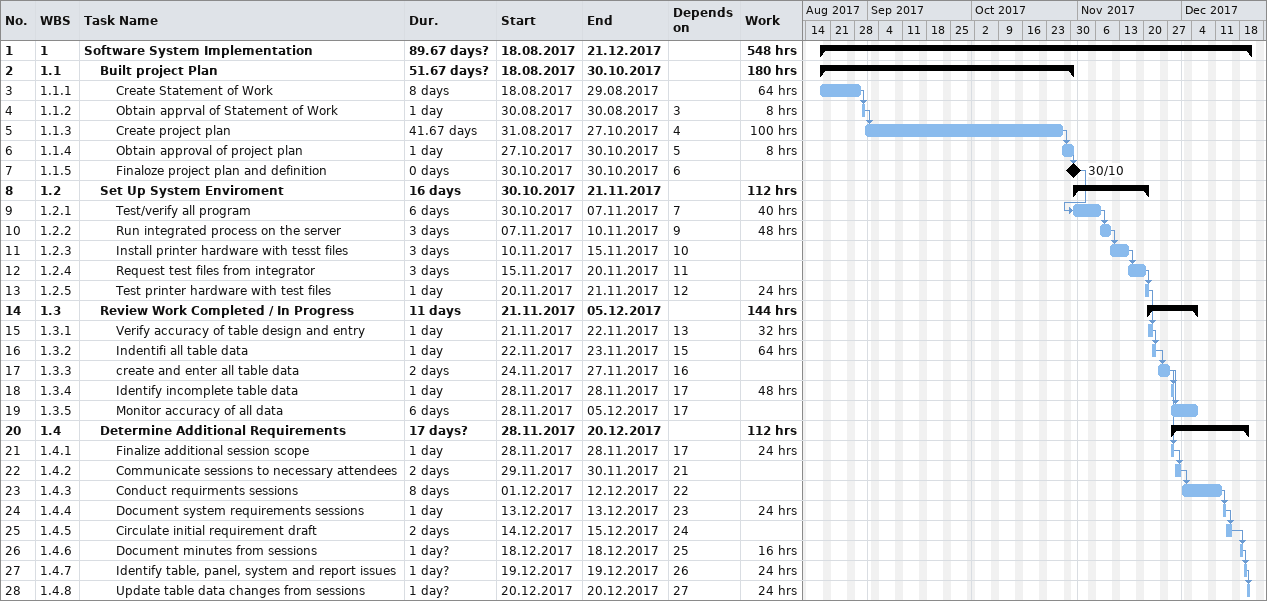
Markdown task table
| ID | WBS | Task | Duration | Start | Finish | Predecessors | Work (h) |
|---|---|---|---|---|---|---|---|
| 1 | 1 | **Software System Implementation** | 89.67d? | 2017-08-18 | 2017-12-21 |  | 548 |
| 2 | 1.1 | **Built project Plan** | 51.67d? | 2017-08-18 | 2017-10-30 |  | 180 |
| 3 | 1.1.1 | Create Statement of Work | 8d | 2017-08-18 | 2017-08-29 |  | 64 |
| 4 | 1.1.2 | Obtain apprval of Statement of Work | 1d | 2017-08-30 | 2017-08-30 | 3 | 8 |
| 5 | 1.1.3 | Create project plan | 41.67d | 2017-08-31 | 2017-10-27 | 4 | 100 |
| 6 | 1.1.4 | Obtain approval of project plan | 1d | 2017-10-27 | 2017-10-30 | 5 | 8 |
| 7 | 1.1.5 | Finaloze project plan and definition | 0d | 2017-10-30 | 2017-10-30 | 6 |  |
| 8 | 1.2 | **Set Up System Enviroment** | 16d | 2017-10-30 | 2017-11-21 |  | 112 |
| 9 | 1.2.1 | Test/verify all program | 6d | 2017-10-30 | 2017-11-07 | 7 | 40 |
| 10 | 1.2.2 | Run integrated process on the server | 3d | 2017-11-07 | 2017-11-10 | 9 | 48 |
| 11 | 1.2.3 | Install printer hardware with tesst files | 3d | 2017-11-10 | 2017-11-15 | 10 |  |
| 12 | 1.2.4 | Request test files from integrator | 3d | 2017-11-15 | 2017-11-20 | 11 |  |
| 13 | 1.2.5 | Test printer hardware with test files | 1d | 2017-11-20 | 2017-11-21 | 12 | 24 |
| 14 | 1.3 | **Review Work Completed / In Progress** | 11d | 2017-11-21 | 2017-12-05 |  | 144 |
| 15 | 1.3.1 | Verify accuracy of table design and entry | 1d | 2017-11-21 | 2017-11-22 | 13 | 32 |
| 16 | 1.3.2 | Indentifi all table data | 1d | 2017-11-22 | 2017-11-23 | 15 | 64 |
| 17 | 1.3.3 | create and enter all table data | 2d | 2017-11-24 | 2017-11-27 | 16 |  |
| 18 | 1.3.4 | Identify incomplete table data | 1d | 2017-11-28 | 2017-11-28 | 17 | 48 |
| 19 | 1.3.5 | Monitor accuracy of all data | 6d | 2017-11-28 | 2017-12-05 | 17 |  |
| 20 | 1.4 | **Determine Additional Requirements** | 17d? | 2017-11-28 | 2017-12-20 |  | 112 |
| 21 | 1.4.1 | Finalize additional session scope | 1d | 2017-11-28 | 2017-11-28 | 17 | 24 |
| 22 | 1.4.2 | Communicate sessions to necessary attendees | 2d | 2017-11-29 | 2017-11-30 | 21 |  |
| 23 | 1.4.3 | Conduct requirments sessions | 8d | 2017-12-01 | 2017-12-12 | 22 |  |
| 24 | 1.4.4 | Document system requirements sessions | 1d | 2017-12-13 | 2017-12-13 | 23 | 24 |
| 25 | 1.4.5 | Circulate initial requirement draft | 2d | 2017-12-14 | 2017-12-15 | 24 |  |
| 26 | 1.4.6 | Document minutes from sessions | 1d? | 2017-12-18 | 2017-12-18 | 25 | 16 |
| 27 | 1.4.7 | Identify table, panel, system and report issues | 1d? | 2017-12-19 | 2017-12-19 | 26 | 24 |
| 28 | 1.4.8 | Update table data changes from sessions | 1d? | 2017-12-20 | 2017-12-20 | 27 | 24 |
